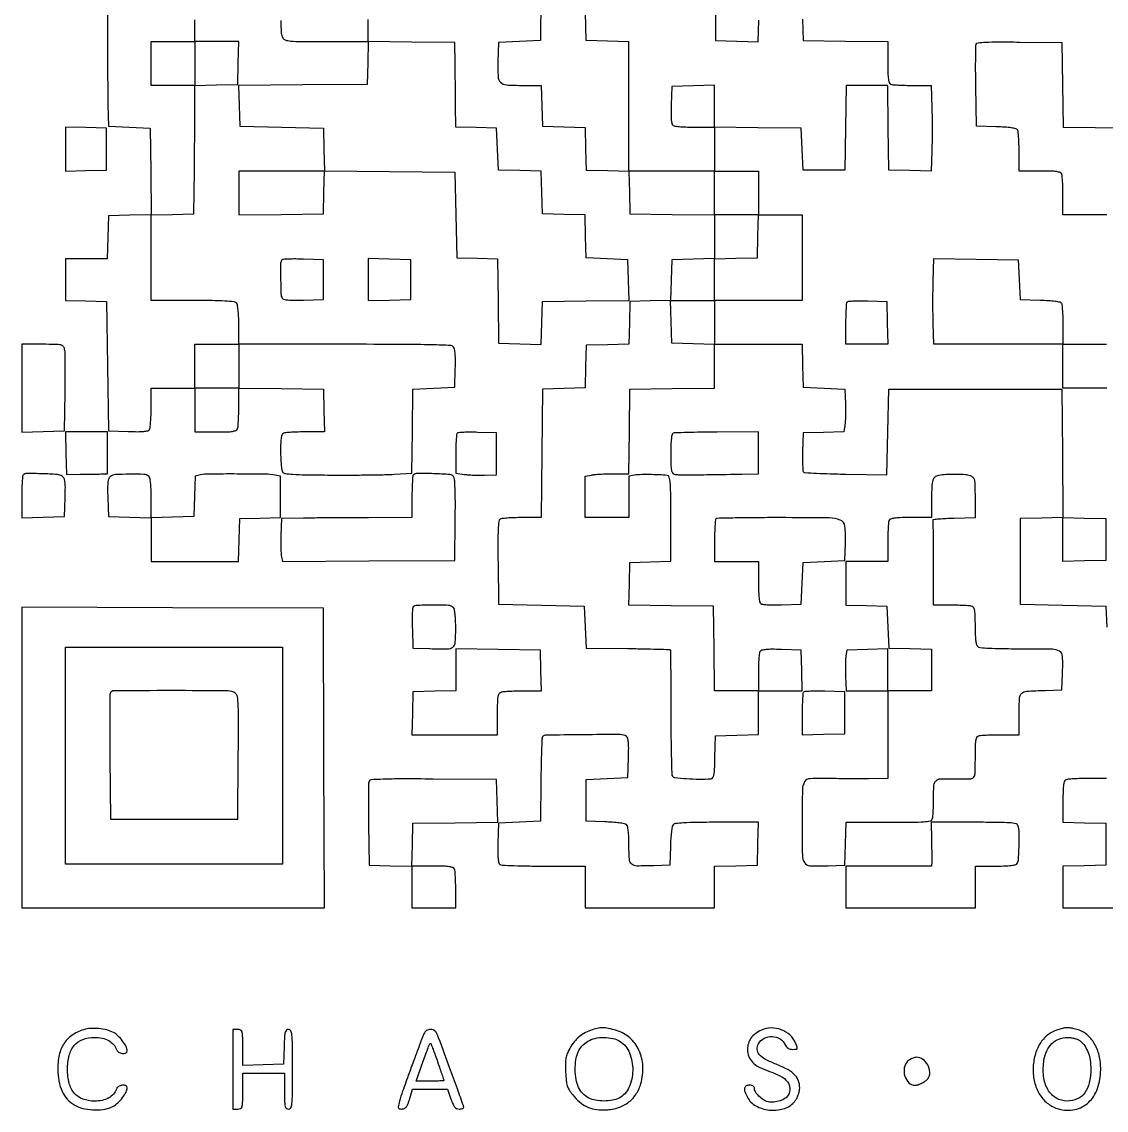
# Model space of a CAD drawing. Extents: x 179 to 1071, y 112 to 1107.
# Drawn here: x 179 to 724, y 112 to 659 of the extents above; entities that cross this region are included whole.
import ezdxf

# ---------------------------------------------------------------- set-up
doc = ezdxf.new("R2010")
doc.units = 0

msp = doc.modelspace()

# ---------------------------------------------------------------- linework, layer by layer
for points in [[(222, 670.960225), (222.046894, 649.230112, 0.000729), (222.079753, 640.14053, 0.000671), (222.139675, 630.798845, 0.00067), (222.215411, 622.47262, 0.002226), (222.296894, 617), (222.5, 606.5), (233, 606), (243.5, 605.5), (243.769408, 583.784029), (244.038815, 562.068057), (233.269408, 561.784029), (222.5, 561.5), (222.216168, 550.75), (221.932337, 540), (211.466168, 540), (201, 540), (201, 529.534983), (201, 519.069966), (211.25, 518.784983), (221.5, 518.5), (222, 486), (222.5, 453.5), (232.417355, 453.211769, 0.006827), (237.195195, 453.138177, 0.023663), (240.282937, 453.278982, 0.033714), (242.294865, 453.604266, 0.19692), (243.152042, 454.211769, 0.115445), (243.475649, 455.139851, 0.007585), (243.733781, 457.985645, 0.010675), (243.919286, 461.421391, 0.007755), (243.984687, 465.25), (244, 475), (255, 475), (266, 475), (266, 464), (266, 453), (276.393011, 453, 0.005351), (281.960143, 453.059586, 0.030363), (284.913621, 453.30265, 0.063068), (286.601595, 453.76761, 0.205218), (287.393011, 454.581787, 0.072071), (287.632119, 455.638569, 0.005899), (287.821697, 458.471367, 0.007818), (287.955696, 461.871491, 0.005938), (288, 465.601675), (288, 475.039775), (309.25, 474.769888), (330.5, 474.5), (330.783832, 463.75), (331.067663, 453), (321.615619, 453, 0.00593), (317.880092, 452.955696, 0.007809), (314.475463, 452.821697, 0.005887), (311.638889, 452.632128, 0.0721), (310.581787, 452.393011, 0.190061), (309.785864, 451.663266, 0.071459), (309.315682, 450.197627, 0.035402), (309.070745, 447.679954, 0.006995), (309.015313, 443.143011, 0.010065), (309.09021, 439.723818, 0.013103), (309.303714, 436.599799, 0.010751), (309.60402, 434.021296, 0.106983), (309.9756, 433.00524, 0.218251), (311.246871, 432.177278, 0.020033), (315.087815, 431.762955, 0.013246), (321.531614, 431.499237, 0.00209), (334.210287, 431.369493, 0.002231), (343.767032, 431.354276, 0.002302), (353.223239, 431.42495, 0.002222), (361.41563, 431.560324, 0.009852), (366.230526, 431.756263), (374.961051, 432.284019), (375.230526, 453.392009), (375.5, 474.5), (386, 475), (396.5, 475.5), (396.788859, 484.850715, 0.009044), (396.84141, 488.957683, 0.018924), (396.703614, 492.150171, 0.020746), (396.412685, 494.513859, 0.132968), (395.916414, 495.600715, 0.211734), (394.27263, 496.416698, 0.004453), (384.978486, 496.738007, 0.005557), (370.37396, 496.950343, 0.000856), (341.377555, 497), (288, 497), (288, 506.8, 0.008695), (287.925705, 511.071747, 0.018472), (287.688776, 514.369558, 0.019349), (287.328068, 516.799696, 0.150969), (286.8, 517.8, 0.175156), (285.538104, 518.391927, 0.00933), (281.045513, 518.721154, 0.010454), (274.593081, 518.937931, 0.003169), (264.8, 519), (244, 519), (244, 540.466168), (244, 561.932337), (254.75, 562.216168), (265.5, 562.5), (265.722336, 584, 0.000338), (265.809484, 593.01732, 0.000307), (265.887487, 602.332249, 0.000307), (265.947055, 610.668059, 0.000988), (265.972336, 616.216168), (266, 626.932337), (276.75, 627.216168), (287.5, 627.5), (287.783832, 638.25), (288.067663, 649), (277.033832, 649), (266, 649), (266, 660)], [(439.769502, 671.25), (439.5, 649.5), (429, 649), (418.5, 648.5), (418.209381, 639.016285, 0.018975), (418.265123, 631.392361, 0.191733), (419.546535, 628.554426, 0.177881), (422.477967, 627.260336, 0.015912), (430.656147, 627), (439.930034, 627), (440.215017, 616.75), (440.5, 606.5), (451.216508, 606.216508), (461.933016, 605.933016), (462.216508, 595.216508), (462.5, 584.5), (473.216508, 584.216508), (483.933016, 583.933016), (484.216508, 573.216508), (484.5, 562.5), (505.75, 562.230112), (527, 561.960225), (527, 551.013944), (527, 540.067663), (516.25, 539.783832), (505.5, 539.5), (505.215399, 529.284601), (504.930798, 519.069202), (494.715399, 518.784601), (484.5, 518.5), (484.216508, 507.783492), (483.933016, 497.066984), (473.216508, 496.783492), (462.5, 496.5), (462.216508, 485.783492), (461.933016, 475.066984), (451.216508, 474.783492), (440.5, 474.5), (440.236147, 442.25), (439.972294, 410), (430.236147, 409.984687, 0.007665), (426.414087, 409.920077, 0.010575), (422.986687, 409.73694, 0.007459), (420.146961, 409.482248, 0.115805), (419.22917, 409.162796, 0.230932), (418.572759, 408.095412, 0.012869), (418.285113, 404.091209, 0.012029), (418.150006, 397.928451, 0.002701), (418.22917, 387.428109), (418.5, 366.5), (440, 366), (461.5, 365.5), (462, 355), (462.5, 344.5), (483.414282, 344.252384, -0.001613), (491.458792, 344.131188, -0.002619), (498.29212, 343.97038, -0.000395), (504.342878, 343.791482, -0.191037), (504.693248, 343.640085, -0.195791), (504.842618, 343.285515, -0.000187), (504.947117, 334.309265, -0.001812), (505.023944, 324.256515, -0.001106), (505.045373, 312.387701, 0.002429), (505.09849, 300.456831, 0.003811), (505.272153, 290.201511, 0.00108), (505.510101, 281.29643, 0.134831), (505.835026, 280.234465, 0.229937), (507.093376, 279.456348, 0.008001), (512.983208, 278.949801, 0.015289), (519.356243, 278.699747, 0.019668), (525.216168, 278.879639, 0.241101), (526.132555, 279.432929, 0.093391), (526.682064, 280.857316, 0.03447), (527.001839, 283.674162, 0.004432), (527.216168, 289.75), (527.5, 300.5), (538.25, 300.783832), (549, 301.067663), (549, 312.033832), (549, 323), (560.034983, 323), (571.069966, 323), (570.784983, 333.25), (570.5, 343.5), (560.582645, 343.788231, 0.006827), (555.804805, 343.861823, 0.023663), (552.717063, 343.721018, 0.033714), (550.705135, 343.395734, 0.19692), (549.847958, 342.788231, 0.113964), (549.524772, 341.869999, 0.008157), (549.266219, 339.16123, 0.011132), (549.080746, 335.886984, 0.008167), (549.015313, 332.25), (549, 323), (538.019888, 323), (527.039775, 323), (526.769888, 344.25), (526.5, 365.5), (505.216371, 365.769986), (483.932742, 366.039971), (484.216371, 376.769986), (484.5, 387.5), (494.75, 387.784983), (505, 388.069966), (505, 409.534983, 0.001702), (504.95595, 422.472275, 0.018479), (504.72765, 427.685727, 0.048975), (504.249394, 430.335193, 0.308812), (503.25, 431.168965, 0.014066), (499.108108, 431.451561, 0.007845), (494.053654, 431.574426, 0.006793), (489.294433, 431.550765, 0.037698), (486.75, 431.311096), (484, 430.841089), (484, 420.420545), (484, 410), (473, 410), (462, 410), (462, 420.375), (462, 430.75), (465.125, 431.375, -0.028154), (466.828226, 431.616938, -0.006988), (469.63947, 431.816406, -0.007123), (472.868586, 431.954092, -0.007092), (476.105112, 432), (483.960225, 432), (484.230112, 453.25), (484.5, 474.5), (505.75, 474.769888), (527, 475.039775), (527, 486.019888), (527, 497), (548.966168, 497), (570.932337, 497), (571.216168, 486.25), (571.5, 475.5), (582, 475), (592.5, 474.5), (592.748108, 467, -0.007598), (592.803647, 463.89277, -0.007406), (592.765608, 460.758588, -0.007333), (592.651042, 458.007093, -0.027302), (592.459277, 456.284554), (591.922339, 453.069109), (581.711169, 452.784554), (571.5, 452.5), (571.210352, 443.089648, 0.008052), (571.156644, 439.42805, 0.011912), (571.237748, 436.217744, 0.007189), (571.406745, 433.558231, 0.182207), (571.710352, 432.910471, 0.180444), (572.430624, 432.593135, 0.001702), (578.289916, 432.273246, 0.005423), (585.085108, 431.99931, 0.003449), (593, 431.820823), (613.5, 431.5), (614, 453), (614.5, 474.5), (658, 474.5), (701.5, 474.5), (701.763808, 442.283972), (702.027617, 410.067944), (691.263808, 409.783972), (680.5, 409.5), (680.5, 388), (680.5, 366.5), (702, 366), (723.5, 365.5), (724, 355)], [(571.215829, 660.283485), (571.5, 649.5), (592.75, 649.230112), (614, 648.960225), (614, 638.587101, 0.005366), (614.059624, 633.031766, 0.030412), (614.302751, 630.083197, 0.063156), (614.767796, 628.397746, 0.20506), (615.581787, 627.606989, 0.071846), (616.636061, 627.367951, 0.005987), (619.439535, 627.178303, 0.007887), (622.804649, 627.04431, 0.006006), (626.493312, 627), (635.823048, 627), (636.161524, 615.929466, -0.004764), (636.266676, 610.931858, -0.002918), (636.300119, 605.037582, -0.002925), (636.265031, 599.201074, -0.005203), (636.158029, 594.396568), (635.816058, 583.934202), (625.158029, 584.217101), (614.5, 584.5), (614.230112, 605.75), (613.960225, 627), (603.5, 627), (593.039775, 627), (592.769888, 605.75), (592.5, 584.5), (582, 584.5), (571.5, 584.5), (571, 595), (570.5, 605.5), (548.75, 605.769502), (527, 606.039005), (527, 616.553334), (527, 627.067663), (516.25, 626.783832), (505.5, 626.5), (505.210272, 617.08357, 0.007315), (505.137387, 612.565119, 0.024729), (505.278828, 609.617554, 0.035484), (505.606286, 607.690708, 0.193917), (506.210272, 606.848883, 0.115411), (507.139214, 606.524921, 0.007597), (509.985205, 606.266491, 0.010685), (513.421284, 606.080782, 0.007764), (517.25, 606.015313), (527, 606), (527, 595), (527, 584), (505.5, 584), (484, 584), (484, 616.466168), (484, 648.932337), (473.25, 649.216168), (462.5, 649.5), (462, 671)], [(309.107269, 659.62322, 0.009494), (309.378696, 653.286879, 0.107815), (310.059374, 650.889059, 0.198067), (311.371764, 649.809581, 0.052959), (314.080872, 649.284527, 0.019624), (319.22461, 649.04581, 0.001783), (332.069015, 649), (353.067663, 649), (352.783832, 638.25), (352.5, 627.5), (320.21517, 627.236101), (287.930341, 626.972202), (288.21517, 616.736101), (288.5, 606.5), (309.5, 606), (330.5, 605.5), (330.783832, 594.75), (331.067663, 584), (309.533832, 584), (288, 584), (288, 572.980112), (288, 561.960225), (309.25, 562.230112), (330.5, 562.5), (330.78397, 573.263621), (331.06794, 584.027242), (363.78397, 583.763621), (396.5, 583.5), (397, 562), (397.5, 540.5), (407.730213, 540.215235), (417.960427, 539.930471), (418.230213, 518.715235), (418.5, 497.5), (429.215829, 497.216515), (439.931657, 496.93303), (440.215829, 507.716515), (440.5, 518.5), (462.284767, 518.769599), (484.069533, 519.039198), (483.784767, 529.269599), (483.5, 539.5), (473, 540), (462.5, 540.5), (462.216508, 551.216508), (461.933016, 561.933016), (451.216508, 562.216508), (440.5, 562.5), (440.216508, 573.216508), (439.933016, 583.933016), (429.216508, 584.216508), (418.5, 584.5), (418, 595), (417.5, 605.5), (407.25, 605.784983), (397, 606.069966), (396.925726, 616.784983, 0.00076), (396.884624, 621.647943, 0.000453), (396.821651, 627.436839, 0.000453), (396.748445, 633.205305, 0.000784), (396.675726, 638), (396.5, 648.5), (374.75, 648.769502), (353, 649.039005), (353, 660.019502)], [(724, 562), (713, 562), (702, 562), (702, 571.418213, 0.005951), (701.955695, 575.140776, 0.007831), (701.821697, 578.534475, 0.005915), (701.632106, 581.361889, 0.07203), (701.393011, 582.418213, 0.205218), (700.601595, 583.23239, 0.063068), (698.913621, 583.69735, 0.030363), (695.960143, 583.940414, 0.005351), (690.393011, 584), (680, 584), (679.984687, 593.75, 0.007309), (679.922789, 597.573123, 0.010173), (679.747767, 600.991726, 0.006962), (679.504905, 603.827893, 0.117226), (679.199653, 604.711195, 0.199883), (678.411, 605.262532, 0.01918), (676.055937, 605.684251, 0.019108), (672.800174, 606.012968, 0.00836), (668.464966, 606.211195), (658.5, 606.5), (658.22812, 626.47179, -0.002409), (658.159987, 634.21967, -0.003653), (658.182437, 640.958203, -0.001411), (658.260261, 646.739596, -0.087755), (658.454393, 647.741746, -0.282575), (659.349062, 648.426973, -0.013906), (663.219774, 648.717827, -0.012473), (669.32996, 648.853784, -0.002498), (680.226273, 648.769957), (701.5, 648.5), (701.769847, 627.263827), (702.039695, 606.027654), (734.269847, 605.763827)], [(724, 475), (702, 475), (702, 486), (702, 497), (669.591025, 497), (637.18205, 497), (636.841025, 507.429466, -0.005223), (636.73441, 512.222574, -0.002925), (636.699756, 518.053012, -0.002917), (636.733587, 523.946204, -0.004746), (636.838997, 528.949095), (637.177994, 540.039257), (658.338997, 539.769629), (679.5, 539.5), (680, 529.5), (680.5, 519.5), (690.464966, 519.211195, -0.00836), (694.800174, 519.012968, -0.019108), (698.055937, 518.684251, -0.01918), (700.411, 518.262532, -0.199883), (701.199653, 517.711195, -0.117226), (701.504905, 516.827893, -0.006962), (701.747767, 513.991726, -0.010173), (701.922789, 510.573123, -0.007309), (701.984687, 506.75), (702, 497), (723.956522, 497)], [(752.020408, 300.822715, -0.000009), (746.273845, 300.754941, -0.000009), (740.454193, 300.686515, -0.000015), (735.5, 300.628498)], [(723.932337, 279), (714.547956, 279, 0.005972), (710.838356, 278.955693, 0.007852), (707.455587, 278.821697, 0.005942), (704.63733, 278.632085, 0.07196), (703.581787, 278.393011, 0.20495), (702.767927, 277.602718, 0.063217), (702.302822, 275.919034, 0.030446), (702.059651, 272.973908, 0.005377), (702, 267.426843), (702, 257.067663), (712.75, 256.783832), (723.5, 256.5), (723.5, 246), (723.5, 235.5), (712.75, 235.216168), (702, 234.932337), (702, 224.466168), (702, 214), (745.534983, 214)]]:
    msp.add_lwpolyline(points, format="xyb")
msp.add_lwpolyline([(527.5, 671), (527.5, 649.5), (538.215829, 649.216515), (548.931657, 648.93303), (549.215829, 659.716515)])
for points in [[(266, 638), (266, 627), (255, 627), (244, 627), (244, 638), (244, 649), (255, 649), (266, 649)], [(201, 595), (201, 583.930034), (211.25, 584.215017), (221.5, 584.5), (221.5, 595), (221.5, 605.5), (211.25, 605.784983), (201, 606.069966)], [(549, 573), (549, 562), (560, 562), (571, 562), (571, 540.5), (571, 519), (549, 519), (527, 519), (527, 507.966168), (527, 496.932337), (516.25, 497.216168), (505.5, 497.5), (505.216168, 508.25), (504.932337, 519), (515.966168, 519), (527, 519), (527, 529.466168), (527, 539.932337), (537.75, 540.216168), (548.5, 540.5), (548.783832, 551.25), (549.067663, 562), (538.033832, 562), (527, 562), (527, 573), (527, 584), (538, 584), (549, 584)], [(353, 529.5), (353, 518.932337), (363.75, 519.216168), (374.5, 519.5), (374.5, 529.5), (374.5, 539.5), (363.75, 539.783832), (353, 540.067663)], [(288, 486), (288, 475), (277, 475), (266, 475), (266, 486), (266, 497), (277, 497), (288, 497)], [(723.5, 399), (723.5, 388.5), (712.75, 388.216168), (702, 387.932337), (702, 399), (702, 410.067663), (712.75, 409.783832), (723.5, 409.5)], [(179, 289.506286), (179, 214), (255.006326, 214), (331.012652, 214), (330.756326, 289.25), (330.5, 364.5), (254.75, 364.756286), (179, 365.012572)], [(310, 290.5), (310, 236), (255.5, 236), (201, 236), (201, 290.5), (201, 345), (255.5, 345), (310, 345)]]:
    msp.add_lwpolyline(points, close=True)
for points in [[(309.699448, 539.366114, 0.195866), (309.0487, 537.820769, 0.004871), (309.033171, 530.011814, 0.006232), (309.18804, 522.352479, 0.133966), (309.847958, 520.211769, 0.19692), (310.705135, 519.604266, 0.033714), (312.717063, 519.278982, 0.023663), (315.804805, 519.138177, 0.006827), (320.582645, 519.211769), (330.5, 519.5), (330.5, 529.5), (330.5, 539.5), (320.449448, 539.782781, 0.006672), (316.547259, 539.840477, 0.010046), (313.145783, 539.777033, 0.005301), (310.300668, 539.636532, 0.183378)], [(613.783832, 507.75), (614.067663, 497), (603.533832, 497), (593, 497), (593, 507.333333, -0.006326), (593.050742, 511.343969, -0.009524), (593.20576, 514.83701, -0.00491), (593.420396, 517.763196, -0.177417), (593.700461, 518.367127, -0.182377), (594.297812, 518.637197, -0.005798), (597.000338, 518.778463, -0.010544), (600.240283, 518.841782, -0.007041), (603.950461, 518.783794), (613.5, 518.5)], [(179, 474.966168), (179, 452.932337), (189.75, 453.216168), (200.5, 453.5), (200.783711, 473, 0.002788), (200.85221, 480.634166, 0.003942), (200.821708, 487.432813, 0.002293), (200.724598, 493.159317, 0.054895), (200.514659, 494.75, 0.136351), (199.804249, 496.014305, 0.147729), (198.56377, 496.683146, 0.046635), (196.090254, 496.95123, 0.003689), (189.480948, 497), (179, 497)], [(201.216168, 442.348654), (201.5, 431.697308), (208.5, 431.736407, 0.001183), (211.418349, 431.759615, 0.001111), (214.398438, 431.796993, 0.001105), (217.041311, 431.841857, 0.003835), (218.75, 431.887753), (222, 432), (222, 442.5), (222, 453), (211.466168, 453), (200.932337, 453)], [(397.700461, 452.367127, 0.175911), (397.420808, 451.768672, 0.00544), (397.20576, 449.017239, 0.010058), (397.050765, 445.722285, 0.006723), (397, 441.946877), (397, 432.227088), (401.25, 431.678733, 0.016067), (403.301178, 431.480832, 0.00715), (406.014062, 431.345746, 0.007069), (408.891945, 431.284394, 0.009493), (411.5, 431.31519), (417.5, 431.5), (417.5, 442), (417.5, 452.5), (407.950461, 452.783794, 0.007041), (404.240283, 452.841782, 0.010544), (401.000338, 452.778463, 0.005798), (398.297812, 452.637197, 0.182377)], [(506.25, 452.337719, 0.241855), (505.659895, 451.654876, 0.029348), (505.294755, 449.641385, 0.022927), (505.066194, 446.59434, 0.007256), (505, 442.033298, 0.005052), (505.055944, 436.496951, 0.037303), (505.305729, 433.869429, 0.095015), (505.82891, 432.474456, 0.19728), (506.75, 431.798686, 0.058486), (508.763177, 431.542515, 0.002797), (515.562486, 431.514411, 0.003314), (525.357431, 431.593647, 0.000915), (540.75, 431.848373), (549, 432), (549, 442.5), (549, 453), (528.25, 452.921053, 0.002247), (520.207143, 452.854299, 0.003429), (513.228125, 452.717133, 0.001249), (507.224726, 452.542945, 0.088234)], [(179.666667, 431.333333, 0.178637), (179.399783, 430.754242, 0.004491), (179.195833, 427.817145, 0.009085), (179.048275, 424.320751, 0.006002), (179, 420.299502), (179, 409.932337), (189.75, 410.216168), (200.5, 410.5), (200.790619, 419.983715, 0.005986), (200.888454, 425.225554, 0.035003), (200.714161, 427.975897, 0.072737), (200.239248, 429.636939, 0.12965), (199.349489, 430.733715, 0.14198), (196.909321, 431.6225, 0.009192), (189.290112, 431.9949, 0.007587), (181.549671, 432.113183, 0.19894)], [(223.530177, 430.645724, 0.142379), (222.719521, 429.59377, 0.062697), (222.283439, 427.875036, 0.032198), (222.117625, 425.061979, 0.006284), (222.209381, 419.983715), (222.5, 410.5), (233.25, 410.216168), (244, 409.932337), (244, 398.966168), (244, 388), (265.966168, 388), (287.932337, 388), (288.216168, 398.75), (288.5, 409.5), (298.75, 409.784983), (309, 410.069966), (309, 420.455528), (309, 430.841089), (306.25, 431.324553, 0.040347), (301.446208, 431.774421, 0.002553), (287.261536, 431.882514, 0.002213), (272.911875, 431.855077, 0.049528), (268.784189, 431.418763), (266.068378, 430.856108), (265.784189, 420.678054), (265.5, 410.5), (254.75, 410.216168), (244, 409.932337), (244, 419.843724, 0.007934), (243.92868, 424.337716, 0.02055), (243.692916, 427.569099, 0.024095), (243.322414, 429.834576, 0.171502), (242.75, 430.768231, 0.161699), (240.373973, 431.66389, 0.011559), (233.223715, 431.783624, 0.012194), (226.100678, 431.564444, 0.145061)], [(375.666667, 431.333333, 0.178563), (375.399803, 430.754503, 0.004516), (375.195833, 427.827083, 0.009111), (375.048276, 424.341612, 0.006022), (375, 420.333333), (375, 410), (353.25, 409.954554, 0.000729), (344.116163, 409.922147, 0.000657), (334.657813, 409.86237, 0.000658), (326.177427, 409.786479, 0.002082), (320.5, 409.704554), (309.5, 409.5), (309.204946, 401, 0.00691), (309.133527, 397.579925, 0.008077), (309.163052, 394.332822, 0.007258), (309.272018, 391.593759, 0.04788), (309.47666, 390.239394), (310.043428, 387.978787), (353.271714, 388.239394), (396.5, 388.5), (396.749077, 408.898649, 0.00342), (396.798909, 418.176811, 0.009656), (396.664237, 424.656841, 0.007817), (396.403093, 429.338332, 0.156603), (395.876632, 430.648649, 0.206063), (393.970983, 431.620575, 0.007833), (385.830287, 432.024124, 0.007975), (377.692032, 432.169937, 0.199423)], [(639.472286, 431.134318, 0.126573), (637.648769, 430.286654, 0.151335), (636.609254, 428.711945, 0.062328), (636.130964, 425.721176, 0.008107), (636.015313, 419.25), (636, 410), (625.606989, 410, 0.005351), (620.039857, 409.940414, 0.030363), (617.086379, 409.69735, 0.063068), (615.398405, 409.23239, 0.205218), (614.606989, 408.418213, 0.07203), (614.367894, 407.361889, 0.005915), (614.178303, 404.534475, 0.007831), (614.044305, 401.140776, 0.005951), (614, 397.418213), (614, 388), (603.5, 388), (593, 388), (593, 377.034983), (593, 366.069966), (603.25, 365.784983), (613.5, 365.5), (614, 355), (614.5, 344.5), (625.25, 344.216168), (636, 343.932337), (636, 333.466168), (636, 323), (625, 323), (614, 323), (614, 333.534983), (614, 344.069966), (603.757866, 343.784983), (593.515732, 343.5), (593.007866, 340.64126, 0.031966), (592.831672, 339.073399, 0.007638), (592.745831, 336.451093, 0.007819), (592.740363, 333.430664, 0.007664), (592.829004, 330.39126), (593.158008, 323), (603.579004, 323), (614, 323), (614, 301), (614, 279), (604.25, 278.881396, -0.002676), (599.817379, 278.851204, -0.001581), (594.525062, 278.860221, -0.001582), (589.240857, 278.902647, -0.002713), (584.835316, 278.975862, 0.015625), (575.026966, 278.88558, 0.247224), (572.231706, 277.265838, 0.137115), (571.131394, 273.556388, 0.003956), (571, 256.951664, 0.003643), (571.120604, 240.400071, 0.131811), (572.15337, 236.763145, 0.255101), (574.811844, 235.19672, 0.016903), (584, 235.204946), (592.5, 235.5), (592.783832, 246.25), (593.067663, 257), (614.426843, 257, 0.002049), (626.527804, 257.049581, 0.015924), (632.170055, 257.275619, 0.030077), (635.33804, 257.696308, 0.258602), (636.393011, 258.581787, 0.070903), (636.631765, 259.625722, 0.006355), (636.821697, 262.313053, 0.008172), (636.955668, 265.539052, 0.00629), (637, 269.062735, -0.015007), (637.199082, 275.694363, -0.192342), (638.23714, 277.898966, -0.182464), (640.534141, 278.842438, -0.013269), (647.5, 278.858026, 0.007769), (655.176146, 278.790776, 0.197584), (657.067643, 279.583627, 0.19102), (657.886342, 281.486821, 0.007188), (658, 289.393011, -0.005351), (658.059586, 294.960143, -0.030363), (658.30265, 297.913621, -0.063068), (658.76761, 299.601595, -0.205218), (659.581787, 300.393011, -0.07203), (660.638111, 300.632106, -0.005915), (663.465525, 300.821697, -0.007831), (666.859224, 300.955695, -0.005951), (670.581787, 301), (680, 301), (680, 311.480948, -0.011573), (680.184972, 319.471708, -0.199796), (681.27627, 321.785637, -0.170244), (683.756564, 322.829771, -0.007926), (693, 323.24922), (701.5, 323.5), (701.796504, 331.496645, 0.017911), (701.807417, 340.270544, 0.255769), (700.26614, 342.868957, 0.130635), (696.680944, 343.879822, 0.003756), (680.680948, 344, -0.003271), (671.149705, 344.062355, -0.010681), (664.845613, 344.279584, -0.009635), (660.453842, 344.609914, -0.174503), (659.2, 345.2, -0.148618), (658.678473, 346.177004, -0.020076), (658.315267, 348.499944, -0.019202), (658.075751, 351.62258, -0.009539), (658, 355.593011, 0.006405), (657.937794, 360.449162, 0.033615), (657.690477, 363.105917, 0.068495), (657.220382, 364.642994, 0.195123), (656.418213, 365.393011, 0.070946), (655.373807, 365.631778, 0.006338), (652.68135, 365.821697, 0.008159), (649.449196, 365.955669, 0.006277), (645.918213, 366), (637, 366), (637, 387, 0.001113), (636.981958, 395.103968, 0.00176), (636.926563, 402.051562, 0.000393), (636.851697, 408.148204, 0.077325), (636.75, 408.75, -0.474795), (636.945705, 409.058842, -0.00532), (639.73125, 409.363063, -0.011337), (643.145136, 409.621204, -0.006601), (647.25, 409.783832), (658, 410.067663), (658, 420.058583, 0.003993), (657.948797, 426.470357, 0.052123), (657.663816, 428.831359, 0.148748), (656.937831, 430.100487, 0.098452), (655.504541, 430.998273, 0.07507), (653.011439, 431.538691, 0.01378), (648.289582, 431.708962, 0.015723), (643.330468, 431.595092, 0.032243)], [(527.666737, 409.333404, 0.178561), (527.399846, 408.754521, 0.004516), (527.195854, 405.827104, 0.009112), (527.048282, 402.341617, 0.006022), (527, 398.333333), (527, 388), (538, 388), (549, 388), (549.015313, 378.25, 0.007755), (549.080714, 374.421391, 0.010675), (549.266219, 370.985645, 0.007585), (549.524351, 368.139851, 0.115445), (549.847958, 367.211769, 0.19692), (550.705135, 366.604266, 0.033714), (552.717063, 366.278982, 0.023663), (555.804805, 366.138177, 0.006827), (560.582645, 366.211769), (570.5, 366.5), (571, 377), (571.5, 387.5), (582, 388), (592.5, 388.5), (592.788833, 397.243181, 0.036481), (592.449075, 405.752465, 0.279804), (590.105656, 408.781351, 0.089314), (584.615258, 409.828705, 0.002344), (559.647713, 409.969876, 0.001995), (547.594639, 409.93344, 0.003222), (537.336178, 409.795397, 0.000589), (528.302217, 409.604952, 0.193134)], [(375.428774, 364.674983, 0.081654), (375.239658, 363.758353, 0.005045), (375.154817, 360.970602, 0.007376), (375.136178, 357.631743, 0.005394), (375.210159, 353.924983), (375.5, 344.5), (384, 344.204946, 0.009402), (392.871573, 344.063929, 0.166071), (395.545784, 344.986037, 0.213688), (396.762067, 347.27423, 0.016882), (397, 354.319052, 0.009407), (396.92447, 358.333093, 0.019094), (396.685351, 361.481118, 0.019972), (396.322517, 363.819523, 0.148968), (395.8, 364.8, 0.187671), (393.283421, 365.90689, 0.012371), (385.211649, 366.05708, 0.010192), (377.04182, 365.840358, 0.297728)], [(397, 333.553719), (397, 323.067663), (386.25, 322.783832), (375.5, 322.5), (375.216168, 311.75), (374.932337, 301), (396.466168, 301), (418, 301), (418, 311.393011, -0.005351), (418.059586, 316.960143, -0.030363), (418.30265, 319.913621, -0.063068), (418.76761, 321.601595, -0.205218), (419.581787, 322.393011, -0.072102), (420.638915, 322.632129, -0.005887), (423.475801, 322.821697, -0.007809), (426.880803, 322.955696, -0.005929), (430.616771, 323), (440.069966, 323), (439.784983, 333.25), (439.5, 343.5), (418.25, 343.769888), (397, 344.039775)], [(223.453816, 321.740243, 0.089548), (223.261817, 320.729866, 0.000598), (223.19019, 311.747155, 0.00234), (223.168607, 301.460077, 0.00149), (223.235201, 289.490243), (223.5, 258.5), (255.5, 258.5), (287.5, 258.5), (287.765726, 289.5, 0.001225), (287.879013, 308.006621, 0.012082), (287.71941, 315.793845, 0.024457), (287.315418, 320.099227, 0.201729), (286.324597, 321.75, 0.157681), (282.495237, 323.016106, 0.001671), (254.221233, 323.106234, 0.001077), (225.335041, 323.03952, 0.309316)], [(571.699448, 322.366114, 0.177529), (571.419756, 321.762646, 0.004871), (571.205463, 318.826775, 0.009484), (571.050667, 315.323038, 0.006296), (571, 311.299502), (571, 300.932337), (581.75, 301.216168), (592.5, 301.5), (592.5, 312), (592.5, 322.5), (582.449448, 322.782781, 0.006672), (578.547259, 322.840477, 0.010046), (575.145783, 322.777033, 0.005301), (572.300668, 322.636532, 0.183378)], [(440.460957, 299.713523, 0.079451), (440.274381, 298.770289, 0.001069), (440.069061, 292.834597, 0.003012), (439.887016, 285.944457, 0.001972), (439.75634, 278), (439.5, 257.5), (429, 257), (418.5, 256.5), (418.211769, 246.582645, 0.006827), (418.138177, 241.804805, 0.023663), (418.278982, 238.717063, 0.033714), (418.604266, 236.705135, 0.19692), (419.211769, 235.847958, 0.130355), (420.253347, 235.518755, 0.002279), (426.216895, 235.266219, 0.005584), (433.204518, 235.080339, 0.003672), (441.25, 235.015313), (462, 235), (462, 224.5), (462, 214), (494.5, 214), (527, 214), (527, 224.466168), (527, 234.932337), (537.75, 235.216168), (548.5, 235.5), (548.783832, 246.25), (549.067663, 257), (528.156276, 257, 0.002814), (517.713553, 256.941235, 0.011993), (511.479915, 256.721469, 0.01339), (507.411333, 256.370687, 0.193691), (506.162563, 255.695876, 0.131421), (505.722996, 254.740901, 0.010763), (505.312947, 252.000112, 0.013854), (504.980158, 248.65896, 0.010217), (504.790118, 244.945876), (504.5, 235.5), (496.503355, 235.203496, -0.010302), (488.027735, 235.063995, -0.171609), (485.416421, 235.999636, -0.208477), (484.229572, 238.30309, -0.016178), (484, 245.396607, 0.008387), (483.927616, 249.71142, 0.022682), (483.686249, 252.763998, 0.028856), (483.297874, 254.874805, 0.160974), (482.695876, 255.837437, 0.131421), (481.740901, 256.277004, 0.010763), (479.000112, 256.687053, 0.013854), (475.65896, 257.019842, 0.010217), (471.945876, 257.209882), (462.5, 257.5), (462.5, 268), (462.5, 278.5), (473, 279), (483.5, 279.5), (483.788231, 289.417355, 0.006803), (483.862102, 294.198529, 0.023727), (483.721431, 297.281172, 0.033896), (483.39626, 299.285753, 0.199357), (482.788231, 300.133611, 0.139732), (479.538847, 301.058989, 0.002425), (460.987475, 300.964842, 0.001434), (441.88246, 300.72043, 0.309687)], [(353.434825, 277.690751, 0.088201), (353.248346, 276.723524, 0.001254), (353.177208, 270.797702, 0.003436), (353.159128, 263.909309, 0.002252), (353.228584, 255.973), (353.5, 235.5), (364.25, 235.216168), (375, 234.932337), (375, 224.466168), (375, 214), (386, 214), (397, 214), (397, 222.918213, 0.006277), (396.955669, 226.449196, 0.008159), (396.821697, 229.68135, 0.006338), (396.631778, 232.373807, 0.070946), (396.393011, 233.418213, 0.205485), (395.600474, 234.232706, 0.062919), (393.908208, 234.697521, 0.03028), (390.946379, 234.940479, 0.005326), (385.359179, 235), (374.932337, 235), (375.216168, 245.75), (375.5, 256.5), (396.783629, 256.769986), (418.067258, 257.039971), (417.783629, 267.769986), (417.5, 278.5), (385.70624, 278.717752, 0.001676), (369.653474, 278.773895, 0.00799), (360.482501, 278.628675, 0.00578), (354.357261, 278.362835, 0.295544)], [(636.005865, 248.25, -0.001027), (636.04936, 244.734939, -0.001212), (636.07562, 241.409375, -0.001058), (636.085045, 238.601305, -0.007648), (636.066053, 237.25), (636, 235), (614.5, 235), (593, 235), (593, 224.5), (593, 214), (625.5, 214), (658, 214), (658, 224.5), (658, 235), (667.8, 235, 0.008695), (672.071747, 235.074295, 0.018472), (675.369558, 235.311224, 0.019349), (677.799696, 235.671932, 0.150969), (678.8, 236.2, 0.182186), (679.648595, 238.075108, 0.008428), (679.98781, 245.18065, 0.012209), (680.032511, 252.131964, 0.087326), (679.393011, 255.418213, 0.258867), (678.33644, 256.304141, 0.029904), (675.155152, 256.724494, 0.015859), (669.489924, 256.95046, 0.002037), (657.332823, 257), (635.879624, 257)], [(210.036535, 152.877046, 0.081197), (204.092932, 149.968946, 0.102564), (199.933523, 145.497917, 0.092989), (197.633661, 139.377587, 0.056174), (197.153962, 131.622213, 0.043647), (197.982441, 125.643458, 0.070307), (199.816383, 120.848637, 0.079368), (202.705836, 117.156983, 0.074468), (206.660762, 114.453416, 0.06822), (210.829866, 113.096111, 0.043226), (215.926753, 112.625288, 0.043636), (220.930066, 113.03397, 0.079911), (224.794223, 114.34978, 0.06837), (227.200769, 116.083189, 0.039093), (229.59798, 118.751621, 0.038678), (231.441693, 121.587678, 0.124674), (231.996262, 123.75, 0.309569), (231.291512, 124.785824, 0.126694), (229.516103, 125.001511, 0.099942), (227.547519, 124.3264, 0.185554), (226.508279, 123.026085, -0.105962), (225.08797, 120.536625, -0.08529), (222.669117, 118.616245, -0.073405), (219.398706, 117.406461, -0.051987), (215.5, 117, -0.088447), (209.650419, 118.042917, -0.129993), (205.396231, 121.025162, -0.115296), (202.846607, 126.028621, -0.060498), (202, 133, -0.060498), (202.846607, 139.971379, -0.115296), (205.396231, 144.974838, -0.129993), (209.650419, 147.957083, -0.088447), (215.5, 149, -0.051987), (219.398706, 148.593539, -0.073405), (222.669117, 147.383755, -0.08529), (225.08797, 145.463375, -0.105962), (226.508279, 142.973915, 0.185554), (227.547519, 141.6736, 0.099942), (229.516103, 140.998489, 0.126694), (231.291512, 141.214176, 0.309569), (231.996262, 142.25, 0.123827), (231.456077, 144.370925, 0.037311), (229.645681, 147.193038, 0.038018), (227.32643, 149.832214, 0.074282), (225.061456, 151.46822, 0.057629), (221.708505, 152.738394, 0.038392), (217.65506, 153.435195, 0.038426), (213.548649, 153.503692, 0.058281)], [(464.655189, 152.541351, 0.047874), (461.299575, 150.969083, 0.052082), (458.405789, 148.823897, 0.050029), (455.925908, 146.046331, 0.038797), (453.801396, 142.591301, 0.036355), (452.818852, 140.274299, 0.045773), (452.27215, 138.010014, 0.035866), (452.070749, 135.283286, 0.013121), (452.164441, 131.414691, 0.013059), (452.482118, 127.274069, 0.049911), (453.001849, 124.741755, 0.063601), (453.943514, 122.684157, 0.030891), (455.62175, 120.32339, 0.040166), (459.151978, 116.609471, 0.069321), (462.683512, 114.234462, 0.071451), (466.652292, 112.95895, 0.045412), (471.5, 112.582308, 0.066186), (477.991944, 113.532953, 0.086021), (483.397324, 116.138717, 0.09), (487.436167, 120.300054, 0.080183), (489.955994, 125.781055, 0.078581), (490.962853, 134.570246, 0.096973), (489.037162, 142.573575, 0.105242), (484.420393, 148.785039, 0.108734), (477.724381, 152.48921, 0.017817), (473.62774, 153.548538, 0.053406), (470.75789, 153.867535, 0.059828), (468.069127, 153.555531, 0.026872)], [(550.5, 152.649726, 0.051648), (547.439879, 150.842861, 0.07788), (545.269047, 148.643082, 0.084206), (543.986094, 146.022818, 0.071949), (543.545455, 142.976498, 0.091351), (544.197408, 139.437895, 0.103783), (546.059157, 136.541091, 0.08093), (549.347103, 134.137541, 0.036029), (554.309702, 132.052789, -0.037513), (560.180581, 129.565976, -0.1042), (563.637552, 126.751464, -0.161272), (564.83278, 123.576476, -0.1337), (564.021109, 120.039442, -0.129782), (562.506754, 118.412323, -0.060279), (559.880057, 117.166909, -0.057066), (556.806036, 116.517092, -0.073057), (553.920197, 116.665961, -0.093453), (551.628065, 117.591476, -0.05475), (549.318403, 119.457357, -0.05591), (547.562617, 121.672696, -0.140535), (547, 123.634859, 0.168371), (546.813561, 124.172818, 0.101284), (546.292172, 124.613486, 0.076532), (545.490336, 124.903496, 0.048608), (544.5, 125, 0.113623), (542.841812, 124.618256, 0.243845), (542.079825, 123.594595, 0.130981), (542.258088, 121.798805, 0.029465), (543.516927, 118.967267, 0.149505), (547.733988, 114.653487, 0.097849), (554.417069, 112.550623, 0.09594), (561.516647, 113.130698, 0.136791), (566.897103, 116.390471, 0.054606), (567.803913, 117.595568, 0.029943), (568.651609, 119.2394, 0.029479), (569.320751, 121.031756, 0.041282), (569.686663, 122.700565, 0.107185), (569.374409, 126.584567, 0.112494), (567.477768, 129.913898, 0.08212), (563.754451, 132.833853, 0.034059), (557.931741, 135.526083, -0.028853), (552.522096, 137.959351, -0.094625), (549.461416, 140.379546, -0.164026), (548.410127, 142.952562, -0.145048), (549.059488, 145.785055, -0.144954), (551.933768, 148.569079, -0.13117), (555.979546, 149.476747, -0.132345), (559.91219, 148.245929, -0.148619), (562.487128, 145.245566, 0.066462), (563.098222, 144.241861, 0.088218), (563.903716, 143.542209, 0.08299), (564.940913, 143.135602, 0.05205), (566.239996, 143, 0.020275), (567.967025, 143.070059, 0.27023), (568.468568, 143.419806, 0.196917), (568.499845, 144.112135, 0.010927), (567.710826, 146.173468, 0.11179), (564.922272, 150.162641, 0.094824), (560.527084, 152.851212, 0.093466), (555.391384, 153.751363, 0.104702)], [(698.5, 152.503716, 0.09639), (693.763598, 149.723791, 0.082124), (690.097536, 145.227014, 0.073588), (687.783189, 139.31606, 0.056629), (687, 132.4232, 0.068251), (687.908887, 125.795824, 0.077921), (690.563828, 119.977873, 0.083838), (694.668638, 115.579809, 0.097698), (699.78926, 113.056746, 0.116714), (707.969309, 112.805894, 0.137845), (714.830208, 116.340187, 0.122881), (719.377412, 123.332215, 0.082331), (720.978038, 132.782119, 0.057337), (720.180141, 139.937374, 0.076938), (717.768307, 145.990315, 0.087556), (713.952516, 150.453, 0.104818), (709.056846, 153.000752, 0.020052), (706.019922, 153.714614, 0.059525), (703.889581, 153.867969, 0.056344), (701.719483, 153.518614, 0.016597)], [(285, 133), (285, 113), (287.5, 113, 0.104331), (288.950811, 113.306062, 0.224677), (289.680556, 114.15, 0.064117), (289.955995, 116.064536, 0.003707), (290, 122), (290, 131), (300.5, 131), (311, 131), (311, 122, 0.004487), (311.049067, 116.532834, 0.050222), (311.305556, 114.375, 0.168559), (311.915397, 113.386209, 0.17273), (313, 113, 0.286287), (314.1449, 113.714064, 0.089188), (314.725, 115.75, 0.023375), (314.960377, 120.192962, 0.001547), (315, 133, 0.001583), (314.959794, 145.701619, 0.022857), (314.725487, 150.200368, 0.083947), (314.159711, 152.283157, 0.292447), (313.038933, 153, 0.178333), (311.977452, 152.608971, 0.154511), (311.345846, 151.597702, 0.04962), (311.012871, 149.431657, 0.005091), (310.788933, 144.25), (310.5, 135.5), (300.25, 135.215017), (290, 134.930034), (290, 143.965017, 0.003684), (289.956076, 149.925856, 0.063889), (289.680824, 151.846502, 0.224551), (288.950864, 152.692806, 0.104705), (287.5, 153), (285, 153)], [(380.968843, 150.75, 0.013186), (380.332445, 149.190695, 0.000658), (378.38743, 144.020312, 0.001059), (376.096937, 137.867541, 0.000766), (373.568849, 131, 0.003157), (370.318072, 121.950923, 0.017195), (368.758835, 116.983959, 0.026084), (368.093377, 113.974711, 0.397653), (368.63698, 113.165426, 0.098025), (370.466328, 113.116163, 0.153185), (371.857818, 113.827389, 0.101624), (372.966924, 115.47769, 0.029054), (373.974511, 118.408964), (375.259922, 123), (384.029531, 123), (392.799139, 123), (394.597114, 118, 0.016374), (395.625424, 115.409985, 0.069155), (396.494787, 113.988122, 0.118517), (397.457763, 113.259108, 0.103381), (398.697544, 113, 0.034239), (399.579451, 113.060462, 0.052256), (400.323654, 113.243622, 0.067998), (400.835667, 113.511173, 0.242992), (401, 113.829351, 0.086186), (400.834729, 114.781034, 0.000506), (397.797352, 123.235412, 0.001797), (393.904656, 133.915647, 0.000688), (388.414226, 148.75, 0.021132), (387.497138, 150.93057, 0.079421), (386.66325, 152.15239, 0.120288), (385.690444, 152.781403, 0.083834), (384.395853, 153, 0.066915), (383.292772, 152.851711, 0.078587), (382.332282, 152.418036, 0.078329), (381.55012, 151.70771, 0.065917)], [(479.531069, 146.980798, -0.162687), (484.303329, 141.253328, -0.097654), (485.881116, 132.454547, -0.098961), (483.998624, 123.814944, -0.172102), (479.039849, 118.520607, -0.077228), (475.73462, 117.413905, -0.042725), (471.483179, 117.057859, -0.042702), (467.2271, 117.429923, -0.076323), (463.906118, 118.548549, -0.078642), (460.847702, 120.798264, -0.082332), (458.690086, 123.850538, -0.071084), (457.422452, 127.819987, -0.041671), (457.003738, 132.79966, -0.035462), (457.357244, 137.819841, -0.06886), (458.461001, 141.677156, -0.081331), (460.411095, 144.663348, -0.070727), (463.298549, 147.040484, -0.082289), (466.949243, 148.512773, -0.05576), (471.417296, 148.995974, -0.055737), (475.884047, 148.479859, -0.081978)], [(710.642039, 147.227764, -0.072277), (712.970527, 144.716966, -0.060895), (714.652071, 141.501168, -0.053575), (715.664366, 137.587543, -0.036532), (716, 133, -0.055237), (715.243402, 126.172301, -0.104734), (712.94997, 121.164089, -0.127279), (709.189298, 118.126329, -0.105679), (704.15, 117.022236, -0.138314), (698.564786, 118.56662, -0.128697), (694.425875, 122.833694, -0.102495), (692.29861, 129.477134, -0.063702), (692.47618, 137.689724, -0.073431), (693.867681, 142.261664, -0.090281), (696.463043, 145.880817, -0.096551), (700.009803, 148.184791, -0.097482), (704.15, 148.977764, -0.031077), (706.059862, 148.849142, -0.033494), (707.890809, 148.484962, -0.036271), (709.478586, 147.930777, -0.067711)], [(387.895444, 136.670322, -0.001392), (389.085434, 133.255512, -0.00218), (390.088037, 130.310892, -0.000572), (390.948662, 127.736905, -0.080555), (391, 127.420322, -0.392652), (390.842582, 127.250772, -0.003503), (388.950065, 127.12347, -0.009394), (386.697319, 127.030217, -0.005646), (384.021498, 127), (377.042996, 127), (379.649811, 134.25, -0.000855), (382.30374, 141.591577, -0.01016), (383.394387, 144.412661, -0.021731), (384.051828, 145.836095, -0.516841), (384.423422, 145.888688, -0.098505), (384.63529, 145.551475, -0.001094), (385.594908, 143.020459, -0.003354), (386.678985, 140.0826, -0.002173)], [(624, 137, 0.156265), (622.311203, 133.719176, 0.114038), (622.565875, 129.599568, 0.123975), (624.550742, 126.254472, 0.199739), (627.565741, 125, 0.08287), (629.19954, 125.272658, 0.035194), (631.249535, 126.142001, 0.035029), (633.138058, 127.277817, 0.092908), (634.234687, 128.399704, 0.16008), (635.11712, 131.572565, 0.112901), (634.118527, 135.166032, 0.112474), (631.652536, 137.978183, 0.158016), (628.5, 139, 0.065559), (627.396892, 138.854738, 0.03911), (626.146875, 138.4125, 0.038504), (624.949173, 137.765647, 0.053359)]]:
    msp.add_lwpolyline(points, format="xyb", close=True)

doc.saveas('drawing.dxf')
